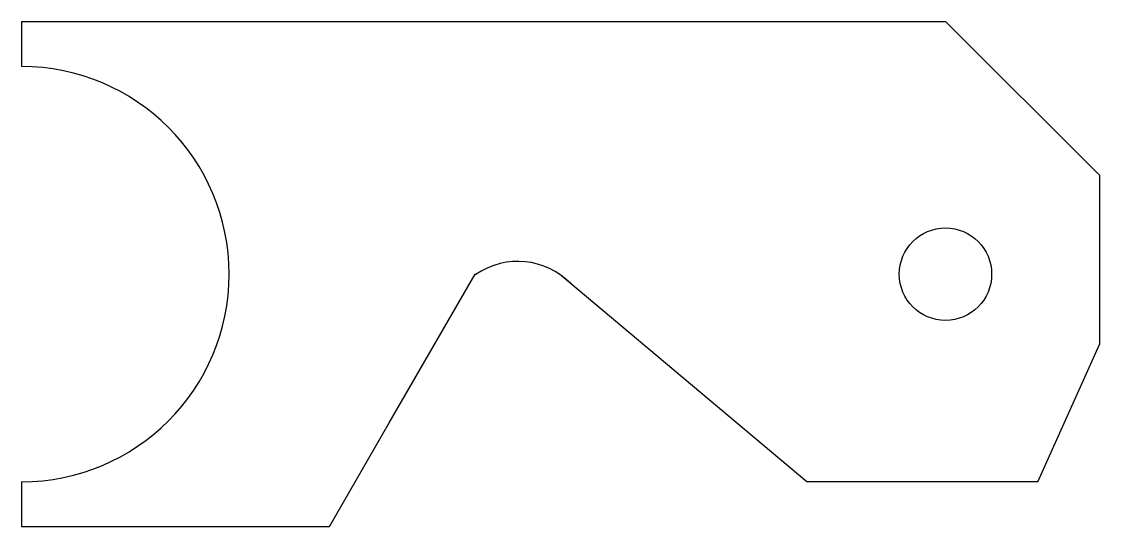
# Model space of a CAD drawing. Header units: inches. Extents: x 688 to 1702, y 210 to 614.
# Drawn here: x 687.5 to 1037.5, y 210.3 to 374.2 of the extents above; entities outside this region: 1.
import ezdxf

# ---------------------------------------------------------------- set-up
doc = ezdxf.new("R2010")
doc.units = ezdxf.units.IN
doc.header["$MEASUREMENT"] = 0

msp = doc.modelspace()

# ---------------------------------------------------------------- linework, layer by layer
for p, q in [((687.53, 374.19), (987.53, 374.19)), ((687.53, 374.19), (687.53, 359.69)), ((987.53, 374.19), (1037.53, 324.29)), ((687.53, 359.69), (687.53, 359.57)), ((1037.53, 324.29), (1037.53, 269.29)), ((806.93, 243.88), (834.81, 292.17)), ((834.81, 292.17), (834.84, 292.17)), ((834.81, 292.17), (835.2, 292.17)), ((942.53, 224.77), (862.21, 292.17)), ((1017.53, 224.77), (1037.53, 269.29)), ((787.53, 210.27), (806.93, 243.88)), ((687.53, 224.77), (687.53, 210.27)), ((1017.53, 224.77), (942.53, 224.77)), ((687.53, 210.27), (787.53, 210.27))]:
    msp.add_line(p, q)
for centre, radius in [((1671.67, 584.33), 30), ((987.53, 292.17), 15)]:
    msp.add_circle(centre, radius)
for centre, radius, start, end in [((687.53, 292.17), 67.4, 270, 90), ((848.7, 272.38), 23.95, 44.3117, 124.3117)]:
    msp.add_arc(centre, radius, start, end)

doc.saveas('drawing.dxf')
